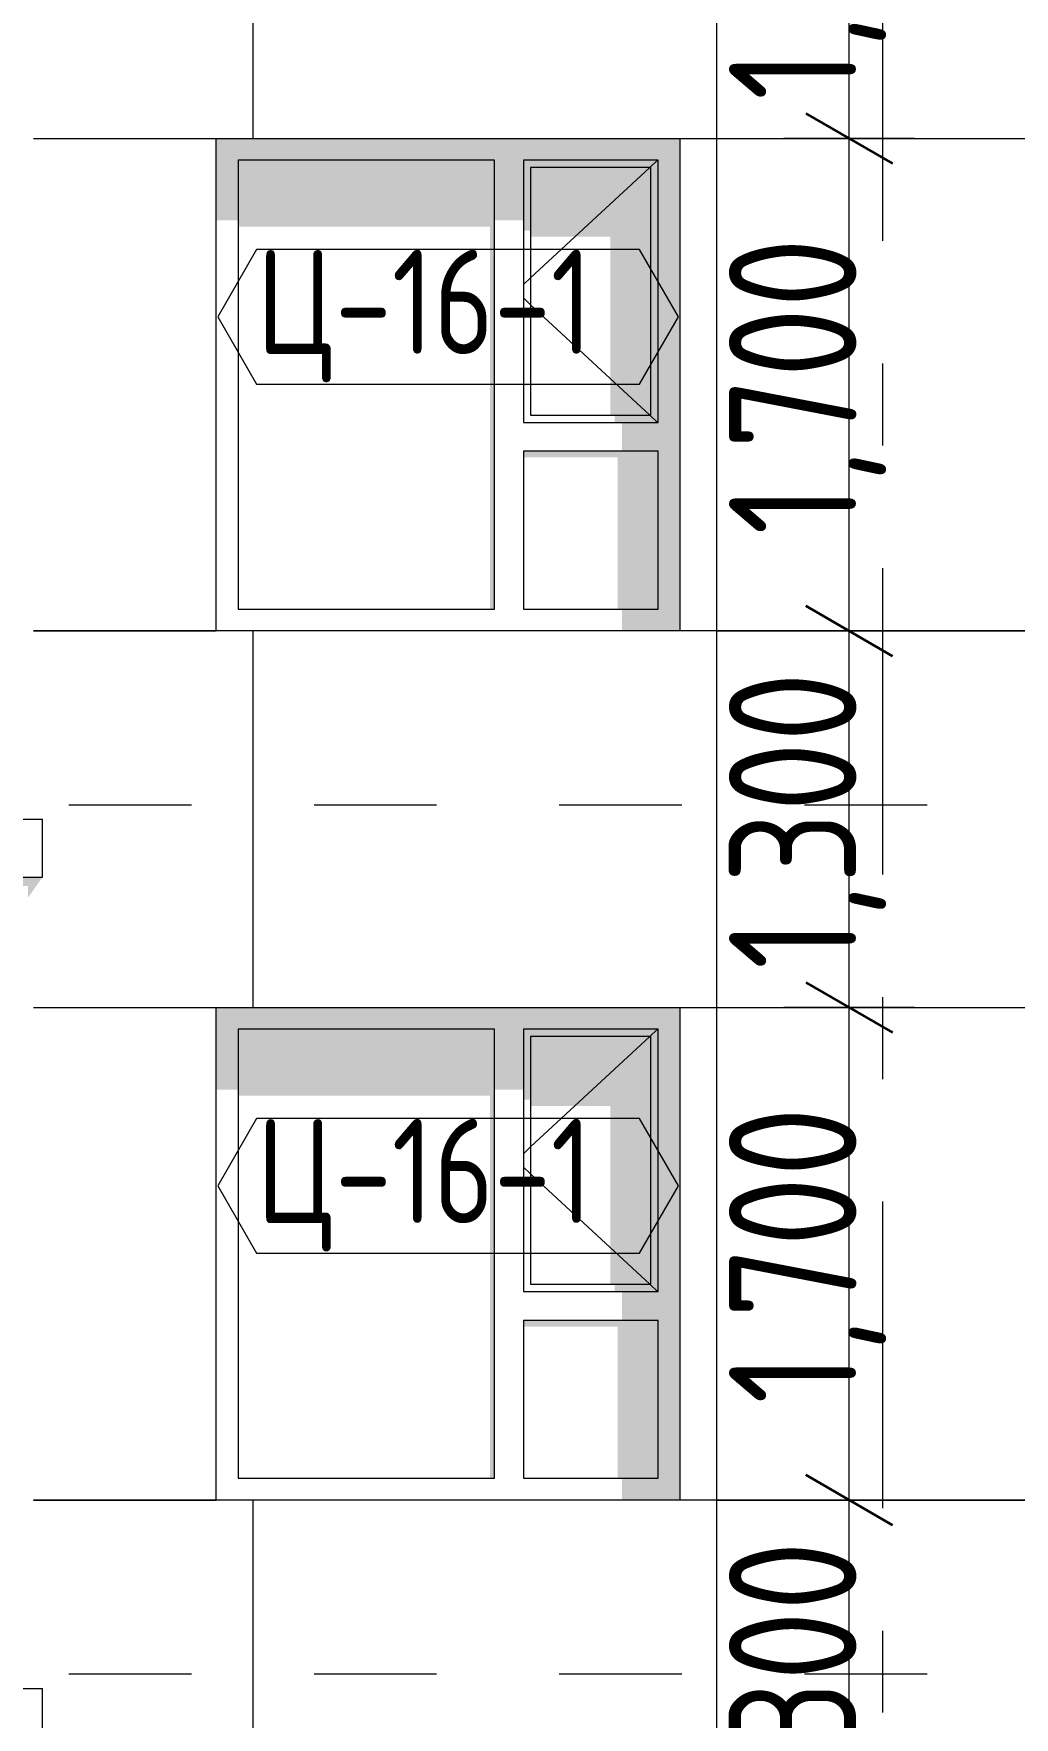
# Model space of a CAD drawing. Header units: millimetres. Extents: x 18162 to 7085488, y 72188 to 247925.
# Drawn here: x 5820578 to 5823964, y 124234 to 130046 of the extents above; entities that cross this region are included whole.
import ezdxf
from ezdxf.enums import TextEntityAlignment as Align

# ---------------------------------------------------------------- set-up
doc = ezdxf.new("R2010")
doc.units = ezdxf.units.MM
doc.header["$MEASUREMENT"] = 0
doc.linetypes.add('Dashed', pattern=[423.333333, 211.666667, -211.666667])
doc.linetypes.add('Double Dashed', pattern=[1093.611073, 529.166651, -211.666656, 141.111112, -211.666656])
for name, color, linetype in [('Archicad Windows', 7, 'Continuous'), ('Structural - Bearing', 7, 'Continuous'), ('Structural - Grid', 7, 'Continuous')]:
    doc.layers.add(name, color=color, linetype=linetype)
doc.styles.add('GENERATED_STYLE_3', font='', dxfattribs={"width": 0.8})
doc.styles.get('GENERATED_STYLE_3').set_extended_font_data('ISOCPEUR MON')
doc.dimstyles.new('GENERATED_STYLE__19', dxfattribs={"dimtxt": 440.00001, "dimasz": 228, "dimexe": 0.18, "dimexo": 31028.935828, "dimgap": 0, "dimtad": 1, "dimdec": 0, "dimzin": 0, "dimdsep": 46, "dimtxsty": 'GENERATED_STYLE_3', "dimblk": 'ARROWHEAD_2', "dimblk1": 'ARROWHEAD_2', "dimblk2": 'ARROWHEAD_2', "dimcen": 0.09, "dimclrd": 13, "dimclre": 13, "dimclrt": 13, "dimadec": 0, "dimazin": 0, "dimtfac": 1, "dimtdec": 4, "dimtmove": 0, "dimatfit": 3, "dimfxl": 1, "dimtolj": 1, "dimtzin": 0, "dimarcsym": 0})
doc.dimstyles.new('GENERATED_STYLE__31', dxfattribs={"dimtxt": 440.00001, "dimasz": 228, "dimexe": 0.18, "dimexo": 1815.703396, "dimgap": 0, "dimtad": 1, "dimdec": 0, "dimzin": 0, "dimdsep": 46, "dimtxsty": 'GENERATED_STYLE_3', "dimblk": 'ARROWHEAD_2', "dimblk1": 'ARROWHEAD_2', "dimblk2": 'ARROWHEAD_2', "dimcen": 0.09, "dimclrd": 13, "dimclre": 13, "dimclrt": 13, "dimadec": 0, "dimazin": 0, "dimtfac": 1, "dimtdec": 4, "dimtmove": 0, "dimatfit": 3, "dimfxl": 1, "dimtolj": 1, "dimtzin": 0, "dimarcsym": 0})

# ---------------------------------------------------------------- blocks, each defined once
blk = doc.blocks.new('*X2308', base_point=(5785635.3, 106384.1))
at = {"layer": 'Structural - Bearing', "color": 8, "linetype": 'Continuous', "lineweight": 13}
for p, q in [((5821335.3, 124284.1), (5821335.3, 123684.1)), ((5822935.3, 124284.1), (5822935.3, 121984.1))]:
    blk.add_line(p, q, dxfattribs=at)
blk = doc.blocks.new('*X2314', base_point=(5785635.3, 106384.1))
at = {"layer": 'Structural - Bearing', "color": 8, "linetype": 'Continuous', "lineweight": 13}
for p, q in [((5821335.3, 127284.1), (5821335.3, 126684.1)), ((5822935.3, 127284.1), (5822935.3, 124984.1)), ((5820578.3, 126684.1), (5820835.3, 126684.1)), ((5820835.3, 126684.1), (5821208.8, 126684.1)), ((5822808.8, 126684.1), (5822935.3, 126684.1)), ((5822935.3, 126684.1), (5824035.3, 126684.1)), ((5820578.3, 124984.1), (5820835.3, 124984.1)), ((5820835.3, 124984.1), (5820578.3, 124984.1)), ((5821208.8, 124984.1), (5820835.3, 124984.1)), ((5820835.3, 124984.1), (5821208.8, 124984.1)), ((5821335.3, 124984.1), (5821335.3, 124384.1)), ((5822935.3, 124984.1), (5822808.8, 124984.1)), ((5822935.3, 124984.1), (5824035.3, 124984.1)), ((5822935.3, 124984.1), (5822935.3, 124384.1)), ((5824035.3, 124984.1), (5822935.3, 124984.1)), ((5821335.3, 124384.1), (5821335.3, 124284.1)), ((5822935.3, 124384.1), (5822935.3, 124284.1))]:
    blk.add_line(p, q, dxfattribs=at)
blk = doc.blocks.new('*X2320', base_point=(5785635.3, 106384.1))
at = {"layer": 'Structural - Bearing', "color": 8, "linetype": 'Continuous', "lineweight": 13}
for p, q in [((5821335.3, 130284.1), (5821335.3, 129684.1)), ((5822935.3, 130284.1), (5822935.3, 127984.1)), ((5820578.3, 129684.1), (5820835.3, 129684.1)), ((5820835.3, 129684.1), (5821208.8, 129684.1)), ((5822808.8, 129684.1), (5822935.3, 129684.1)), ((5822935.3, 129684.1), (5824035.3, 129684.1)), ((5820578.3, 127984.1), (5820835.3, 127984.1)), ((5820835.3, 127984.1), (5820578.3, 127984.1)), ((5821208.8, 127984.1), (5820835.3, 127984.1)), ((5820835.3, 127984.1), (5821208.8, 127984.1)), ((5821335.3, 127984.1), (5821335.3, 127384.1)), ((5822935.3, 127984.1), (5822808.8, 127984.1)), ((5822935.3, 127984.1), (5824035.3, 127984.1)), ((5822935.3, 127984.1), (5822935.3, 127384.1)), ((5824035.3, 127984.1), (5822935.3, 127984.1)), ((5821335.3, 127384.1), (5821335.3, 127284.1)), ((5822935.3, 127384.1), (5822935.3, 127284.1))]:
    blk.add_line(p, q, dxfattribs=at)
blk = doc.blocks.new('*D2604', base_point=(5785635.3, 106384.1))
at = {"color": 12, "linetype": 'Continuous', "lineweight": 35}
for p, q in [((5838328.4, 124420.7), (5838628.4, 124247.5)), ((5838328.4, 124220.7), (5838628.4, 124047.5))]:
    blk.add_line(p, q, dxfattribs=at)
at = {"color": 13, "linetype": 'Continuous', "lineweight": 13}
for p, q in [((5838703.4, 124334.1), (5837187.8, 124334.1)), ((5838478.4, 124134.1), (5838478.4, 124334.1)), ((5838703.4, 124134.1), (5837187.8, 124134.1))]:
    blk.add_line(p, q, dxfattribs=at)
blk = doc.blocks.new('ARROWHEAD_2')
at = {"color": 0, "linetype": 'Continuous', "lineweight": 0}
for p, q in [((-0.378, -0.655), (0.378, 0.655)), ((0, 0), (-1, 0))]:
    blk.add_line(p, q, dxfattribs=at)
blk = doc.blocks.new('*D2605', base_point=(5785635.3, 106384.1))
at = {"color": 12, "linetype": 'Continuous', "lineweight": 35}
for p, q in [((5838328.4, 127220.7), (5838628.4, 127047.5)), ((5838328.4, 124420.7), (5838628.4, 124247.5))]:
    blk.add_line(p, q, dxfattribs=at)
at = {"color": 13, "linetype": 'Continuous', "lineweight": 13}
for p, q in [((5838703.4, 127134.1), (5837187.8, 127134.1)), ((5838478.4, 124334.1), (5838478.4, 127134.1)), ((5838703.4, 124334.1), (5837187.8, 124334.1))]:
    blk.add_line(p, q, dxfattribs=at)
at = {"color": 13, "lineweight": 13, "char_height": 440, "attachment_point": 7, "rotation": 90, "style": 'GENERATED_STYLE_3'}
for s, insert in [('\\A1;{\\pql;\\fISOCPEUR MON|b0|i0|c0|p0;\\W0.800000;2,800}', (5838605.9, 125549.6)), ('\\A1;{\\pql;\\fISOCPEUR MON|b0|i0|c0|p0;\\W0.800000;200}', (5838518.1, 124420.8))]:
    blk.add_mtext(s, dxfattribs=dict(at, insert=insert))
blk = doc.blocks.new('*D2606', base_point=(5785635.3, 106384.1))
at = {"color": 12, "linetype": 'Continuous', "lineweight": 35}
for p, q in [((5838328.4, 127420.7), (5838628.4, 127247.5)), ((5838328.4, 127220.7), (5838628.4, 127047.5))]:
    blk.add_line(p, q, dxfattribs=at)
at = {"color": 13, "linetype": 'Continuous', "lineweight": 13}
for p, q in [((5838703.4, 127334.1), (5837187.8, 127334.1)), ((5838478.4, 127134.1), (5838478.4, 127334.1)), ((5838703.4, 127134.1), (5837187.8, 127134.1))]:
    blk.add_line(p, q, dxfattribs=at)
blk = doc.blocks.new('*D2607', base_point=(5785635.3, 106384.1))
at = {"color": 12, "linetype": 'Continuous', "lineweight": 35}
for p, q in [((5838328.4, 130220.7), (5838628.4, 130047.5)), ((5838328.4, 127420.7), (5838628.4, 127247.5))]:
    blk.add_line(p, q, dxfattribs=at)
at = {"color": 13, "linetype": 'Continuous', "lineweight": 13}
for p, q in [((5838703.4, 130134.1), (5837187.8, 130134.1)), ((5838478.4, 127334.1), (5838478.4, 130134.1)), ((5838703.4, 127334.1), (5837187.8, 127334.1))]:
    blk.add_line(p, q, dxfattribs=at)
at = {"color": 13, "lineweight": 13, "char_height": 440, "attachment_point": 7, "rotation": 90, "style": 'GENERATED_STYLE_3'}
for s, insert in [('\\A1;{\\pql;\\fISOCPEUR MON|b0|i0|c0|p0;\\W0.800000;2,800}', (5838605.9, 128549.6)), ('\\A1;{\\pql;\\fISOCPEUR MON|b0|i0|c0|p0;\\W0.800000;200}', (5838518.1, 127420.8))]:
    blk.add_mtext(s, dxfattribs=dict(at, insert=insert))
blk = doc.blocks.new('*D2660', base_point=(5785635.3, 106384.1))
at = {"color": 12, "linetype": 'Continuous', "lineweight": 35}
for p, q in [((5823243.5, 125070.7), (5823543.5, 124897.5)), ((5823243.5, 123770.7), (5823543.5, 123597.5))]:
    blk.add_line(p, q, dxfattribs=at)
at = {"color": 13, "linetype": 'Continuous', "lineweight": 13}
for p, q in [((5823618.5, 124984.1), (5823168.5, 124984.1)), ((5823393.5, 123684.1), (5823393.5, 124984.1)), ((5823618.5, 123684.1), (5823168.5, 123684.1))]:
    blk.add_line(p, q, dxfattribs=at)
at = {"color": 13, "lineweight": 13, "insert": (5823521.1, 123815.9), "char_height": 440, "attachment_point": 7, "rotation": 90, "style": 'GENERATED_STYLE_3'}
blk.add_mtext('\\A1;{\\pql;\\fISOCPEUR MON|b0|i0|c0|p0;\\W0.800000;1,300}', dxfattribs=at)
blk = doc.blocks.new('*D2661', base_point=(5785635.3, 106384.1))
at = {"color": 12, "linetype": 'Continuous', "lineweight": 35}
for p, q in [((5823243.5, 126770.7), (5823543.5, 126597.5)), ((5823243.5, 125070.7), (5823543.5, 124897.5))]:
    blk.add_line(p, q, dxfattribs=at)
at = {"color": 13, "linetype": 'Continuous', "lineweight": 13}
for p, q in [((5823618.5, 126684.1), (5823168.5, 126684.1)), ((5823393.5, 124984.1), (5823393.5, 126684.1)), ((5823618.5, 124984.1), (5823168.5, 124984.1))]:
    blk.add_line(p, q, dxfattribs=at)
at = {"color": 13, "lineweight": 13, "insert": (5823521.1, 125315.9), "char_height": 440, "attachment_point": 7, "rotation": 90, "style": 'GENERATED_STYLE_3'}
blk.add_mtext('\\A1;{\\pql;\\fISOCPEUR MON|b0|i0|c0|p0;\\W0.800000;1,700}', dxfattribs=at)
blk = doc.blocks.new('*D2662', base_point=(5785635.3, 106384.1))
at = {"color": 12, "linetype": 'Continuous', "lineweight": 35}
for p, q in [((5823243.5, 128070.7), (5823543.5, 127897.5)), ((5823243.5, 126770.7), (5823543.5, 126597.5))]:
    blk.add_line(p, q, dxfattribs=at)
at = {"color": 13, "linetype": 'Continuous', "lineweight": 13}
for p, q in [((5823618.5, 127984.1), (5823168.5, 127984.1)), ((5823393.5, 126684.1), (5823393.5, 127984.1)), ((5823618.5, 126684.1), (5823168.5, 126684.1))]:
    blk.add_line(p, q, dxfattribs=at)
at = {"color": 13, "lineweight": 13, "insert": (5823521.1, 126815.9), "char_height": 440, "attachment_point": 7, "rotation": 90, "style": 'GENERATED_STYLE_3'}
blk.add_mtext('\\A1;{\\pql;\\fISOCPEUR MON|b0|i0|c0|p0;\\W0.800000;1,300}', dxfattribs=at)
blk = doc.blocks.new('*D2663', base_point=(5785635.3, 106384.1))
at = {"color": 12, "linetype": 'Continuous', "lineweight": 35}
for p, q in [((5823243.5, 129770.7), (5823543.5, 129597.5)), ((5823243.5, 128070.7), (5823543.5, 127897.5))]:
    blk.add_line(p, q, dxfattribs=at)
at = {"color": 13, "linetype": 'Continuous', "lineweight": 13}
for p, q in [((5823618.5, 129684.1), (5823168.5, 129684.1)), ((5823393.5, 127984.1), (5823393.5, 129684.1)), ((5823618.5, 127984.1), (5823168.5, 127984.1))]:
    blk.add_line(p, q, dxfattribs=at)
at = {"color": 13, "lineweight": 13, "insert": (5823521.1, 128315.9), "char_height": 440, "attachment_point": 7, "rotation": 90, "style": 'GENERATED_STYLE_3'}
blk.add_mtext('\\A1;{\\pql;\\fISOCPEUR MON|b0|i0|c0|p0;\\W0.800000;1,700}', dxfattribs=at)
blk = doc.blocks.new('*D2664', base_point=(5785635.3, 106384.1))
at = {"color": 12, "linetype": 'Continuous', "lineweight": 35}
for p, q in [((5823243.5, 131070.7), (5823543.5, 130897.5)), ((5823243.5, 129770.7), (5823543.5, 129597.5))]:
    blk.add_line(p, q, dxfattribs=at)
at = {"color": 13, "linetype": 'Continuous', "lineweight": 13}
for p, q in [((5823618.5, 130984.1), (5823168.5, 130984.1)), ((5823393.5, 129684.1), (5823393.5, 130984.1)), ((5823618.5, 129684.1), (5823168.5, 129684.1))]:
    blk.add_line(p, q, dxfattribs=at)
at = {"color": 13, "lineweight": 13, "insert": (5823521.1, 129815.9), "char_height": 440, "attachment_point": 7, "rotation": 90, "style": 'GENERATED_STYLE_3'}
blk.add_mtext('\\A1;{\\pql;\\fISOCPEUR MON|b0|i0|c0|p0;\\W0.800000;1,300}', dxfattribs=at)
blk = doc.blocks.new('Label_141_3', base_point=(5822008.8, 125834.1))
at = {"color": 13, "linetype": 'Continuous', "lineweight": 13, "flags": 128}
blk.add_lwpolyline([(5821213.7, 126068.3), (5821347.8, 125836.1), (5822669.9, 125836.1), (5822804, 126068.3), (5822669.9, 126300.6), (5821347.8, 126300.6)], close=True, dxfattribs=at)
at = {"color": 13, "lineweight": 13, "insert": (5821347.8, 126299.9), "char_height": 360, "attachment_point": 1, "style": 'GENERATED_STYLE_3'}
blk.add_mtext('\\A1;{\\pql;\\pt0,253000;\\fISOCPEUR MON|b0|i0|c0|p0;\\W0.800000;Ц-16-1\\fISOCPEUR MON|b0|i0|c0|p0;\\W0.800000;\\A1{\\H.66x;\\S^  ;}\\fISOCPEUR MON|b0|i0|c0|p0;\\W0.800000;\\fISOCPEUR MON|b0|i0|c0|p0;\\W0.800000;\\A1{\\H.66x;\\S^  ;}\\fISOCPEUR MON|b0|i0|c0|p0;\\W0.800000; \\fISOCPEUR MON|b0|i0|c0|p0;\\W0.800000;\\fISOCPEUR MON|b0|i0|c0|p0;\\W0.800000;\\fISOCPEUR MON|b0|i0|c0|p0;\\W0.800000;\\fISOCPEUR MON|b0|i0|c0|p0;\\W0.800000;\\fISOCPEUR MON|b0|i0|c0|p0;\\W0.800000;\\fISOCPEUR MON|b0|i0|c0|p0;\\W0.800000;\\fISOCPEUR MON|b0|i0|c0|p0;\\W0.800000;\\fISOCPEUR MON|b0|i0|c0|p0;\\W0.800000;\\fISOCPEUR MON|b0|i0|c0|p0;\\W0.800000;\\fISOCPEUR MON|b0|i0|c0|p0;\\W0.800000;\\fISOCPEUR MON|b0|i0|c0|p0;\\W0.800000;\\fISOCPEUR MON|b0|i0|c0|p0;\\W0.800000;\\fISOCPEUR MON|b0|i0|c0|p0;\\W0.800000;\\fISOCPEUR MON|b0|i0|c0|p0;\\W0.800000;\\fISOCPEUR MON|b0|i0|c0|p0;\\W0.800000;\\fISOCPEUR MON|b0|i0|c0|p0;\\W0.800000;\\fISOCPEUR MON|b0|i0|c0|p0;\\W0.800000;\\fISOCPEUR MON|b0|i0|c0|p0;\\W0.800000;\\fISOCPEUR MON|b0|i0|c0|p0;\\W0.800000;\\fISOCPEUR MON|b0|i0|c0|p0;\\W0.800000;\\fISOCPEUR MON|b0|i0|c0|p0;\\W0.800000;\\fISOCPEUR MON|b0|i0|c0|p0;\\W0.800000;\\fISOCPEUR MON|b0|i0|c0|p0;\\W0.800000;\\fISOCPEUR MON|b0|i0|c0|p0;\\W0.800000;\\fISOCPEUR MON|b0|i0|c0|p0;\\W0.800000;\\fISOCPEUR MON|b0|i0|c0|p0;\\W0.800000;\\fISOCPEUR MON|b0|i0|c0|p0;\\W0.800000;\\fISOCPEUR MON|b0|i0|c0|p0;\\W0.800000;\\fISOCPEUR MON|b0|i0|c0|p0;\\W0.800000;\\fISOCPEUR MON|b0|i0|c0|p0;\\W0.800000;\\fISOCPEUR MON|b0|i0|c0|p0;\\W0.800000;\\fISOCPEUR MON|b0|i0|c0|p0;\\W0.800000;\\fISOCPEUR MON|b0|i0|c0|p0;\\W0.800000;\\fISOCPEUR MON|b0|i0|c0|p0;\\W0.800000;\\fISOCPEUR MON|b0|i0|c0|p0;\\W0.800000;\\fISOCPEUR MON|b0|i0|c0|p0;\\W0.800000;\\fISOCPEUR MON|b0|i0|c0|p0;\\W0.800000;\\fISOCPEUR MON|b0|i0|c0|p0;\\W0.800000;\\fISOCPEUR MON|b0|i0|c0|p0;\\W0.800000;\\fISOCPEUR MON|b0|i0|c0|p0;\\W0.800000;\\fISOCPEUR MON|b0|i0|c0|p0;\\W0.800000;\\fISOCPEUR MON|b0|i0|c0|p0;\\W0.800000;\\fISOCPEUR MON|b0|i0|c0|p0;\\W0.800000;}', dxfattribs=at)
blk = doc.blocks.new('Label_146_3', base_point=(5822008.8, 128834.1))
at = {"color": 13, "linetype": 'Continuous', "lineweight": 13, "flags": 128}
blk.add_lwpolyline([(5821213.7, 129068.3), (5821347.8, 128836.1), (5822669.9, 128836.1), (5822804, 129068.3), (5822669.9, 129300.6), (5821347.8, 129300.6)], close=True, dxfattribs=at)
at = {"color": 13, "lineweight": 13, "insert": (5821347.8, 129299.9), "char_height": 360, "attachment_point": 1, "style": 'GENERATED_STYLE_3'}
blk.add_mtext('\\A1;{\\pql;\\pt0,253000;\\fISOCPEUR MON|b0|i0|c0|p0;\\W0.800000;Ц-16-1\\fISOCPEUR MON|b0|i0|c0|p0;\\W0.800000;\\A1{\\H.66x;\\S^  ;}\\fISOCPEUR MON|b0|i0|c0|p0;\\W0.800000;\\fISOCPEUR MON|b0|i0|c0|p0;\\W0.800000;\\A1{\\H.66x;\\S^  ;}\\fISOCPEUR MON|b0|i0|c0|p0;\\W0.800000; \\fISOCPEUR MON|b0|i0|c0|p0;\\W0.800000;\\fISOCPEUR MON|b0|i0|c0|p0;\\W0.800000;\\fISOCPEUR MON|b0|i0|c0|p0;\\W0.800000;\\fISOCPEUR MON|b0|i0|c0|p0;\\W0.800000;\\fISOCPEUR MON|b0|i0|c0|p0;\\W0.800000;\\fISOCPEUR MON|b0|i0|c0|p0;\\W0.800000;\\fISOCPEUR MON|b0|i0|c0|p0;\\W0.800000;\\fISOCPEUR MON|b0|i0|c0|p0;\\W0.800000;\\fISOCPEUR MON|b0|i0|c0|p0;\\W0.800000;\\fISOCPEUR MON|b0|i0|c0|p0;\\W0.800000;\\fISOCPEUR MON|b0|i0|c0|p0;\\W0.800000;\\fISOCPEUR MON|b0|i0|c0|p0;\\W0.800000;\\fISOCPEUR MON|b0|i0|c0|p0;\\W0.800000;\\fISOCPEUR MON|b0|i0|c0|p0;\\W0.800000;\\fISOCPEUR MON|b0|i0|c0|p0;\\W0.800000;\\fISOCPEUR MON|b0|i0|c0|p0;\\W0.800000;\\fISOCPEUR MON|b0|i0|c0|p0;\\W0.800000;\\fISOCPEUR MON|b0|i0|c0|p0;\\W0.800000;\\fISOCPEUR MON|b0|i0|c0|p0;\\W0.800000;\\fISOCPEUR MON|b0|i0|c0|p0;\\W0.800000;\\fISOCPEUR MON|b0|i0|c0|p0;\\W0.800000;\\fISOCPEUR MON|b0|i0|c0|p0;\\W0.800000;\\fISOCPEUR MON|b0|i0|c0|p0;\\W0.800000;\\fISOCPEUR MON|b0|i0|c0|p0;\\W0.800000;\\fISOCPEUR MON|b0|i0|c0|p0;\\W0.800000;\\fISOCPEUR MON|b0|i0|c0|p0;\\W0.800000;\\fISOCPEUR MON|b0|i0|c0|p0;\\W0.800000;\\fISOCPEUR MON|b0|i0|c0|p0;\\W0.800000;\\fISOCPEUR MON|b0|i0|c0|p0;\\W0.800000;\\fISOCPEUR MON|b0|i0|c0|p0;\\W0.800000;\\fISOCPEUR MON|b0|i0|c0|p0;\\W0.800000;\\fISOCPEUR MON|b0|i0|c0|p0;\\W0.800000;\\fISOCPEUR MON|b0|i0|c0|p0;\\W0.800000;\\fISOCPEUR MON|b0|i0|c0|p0;\\W0.800000;\\fISOCPEUR MON|b0|i0|c0|p0;\\W0.800000;\\fISOCPEUR MON|b0|i0|c0|p0;\\W0.800000;\\fISOCPEUR MON|b0|i0|c0|p0;\\W0.800000;\\fISOCPEUR MON|b0|i0|c0|p0;\\W0.800000;\\fISOCPEUR MON|b0|i0|c0|p0;\\W0.800000;\\fISOCPEUR MON|b0|i0|c0|p0;\\W0.800000;\\fISOCPEUR MON|b0|i0|c0|p0;\\W0.800000;\\fISOCPEUR MON|b0|i0|c0|p0;\\W0.800000;\\fISOCPEUR MON|b0|i0|c0|p0;\\W0.800000;}', dxfattribs=at)
blk = doc.blocks.new('Standard grid marker[377]_3', base_point=(5823508.8, 166384.1))
at = {"layer": 'Structural - Grid', "color": 13, "linetype": 'Double Dashed', "lineweight": 13, "ltscale": 2}
blk.add_line((5823508.8, 165384.1), (5823508.8, 100884.1), dxfattribs=at)
at = {"layer": 'Structural - Grid', "color": 13, "lineweight": 13, "style": 'GENERATED_STYLE_3'}
blk.add_attdef('AC_MarkerText_1', text='', height=500, rotation=360, dxfattribs=at).set_placement((5823508.8, 99534.1), align=Align.TOP_CENTER)

msp = doc.modelspace()

# ---------------------------------------------------------------- hatches: boundary and pattern name
at = {"layer": 'Archicad Windows', "linetype": 'Continuous', "lineweight": 0}
for points in [[(5822808.8, 129684.1), (5821208.8, 129684.1), (5821208.8, 129609.1), (5821283.8, 129609.1), (5822168.8, 129609.1), (5822268.8, 129609.1), (5822733.8, 129609.1), (5822808.8, 129609.1)], [(5821283.8, 129609.1), (5821208.8, 129609.1), (5821208.8, 129401.2), (5821283.8, 129401.2)], [(5822168.8, 129609.1), (5821283.8, 129609.1), (5821283.8, 129380), (5822153.8, 129380), (5822153.8, 128059.1), (5822168.8, 128059.1)], [(5822168.8, 129609.1), (5822168.8, 129401.2), (5822268.8, 129401.2), (5822268.8, 129609.1)], [(5822268.8, 129609.1), (5822268.8, 129584.1), (5822293.8, 129584.1), (5822708.8, 129584.1), (5822733.8, 129584.1), (5822733.8, 129609.1)], [(5822733.8, 128704.1), (5822733.8, 128604.1), (5822733.8, 128059.1), (5822808.8, 128059.1), (5822808.8, 129609.1), (5822733.8, 129609.1)], [(5822268.8, 129584.1), (5822268.8, 129365.9), (5822293.8, 129365.9), (5822293.8, 129584.1)], [(5822708.8, 129584.1), (5822293.8, 129584.1), (5822293.8, 129344.7), (5822568.8, 129344.7), (5822568.8, 128729.1), (5822708.8, 128729.1)], [(5822708.8, 128729.1), (5822733.8, 128729.1), (5822733.8, 129584.1), (5822708.8, 129584.1)], [(5822583.8, 128729.1), (5822583.8, 128704.1), (5822733.8, 128704.1), (5822733.8, 128729.1)], [(5822608.8, 128704.1), (5822608.8, 128604.1), (5822733.8, 128604.1), (5822733.8, 128704.1)], [(5822733.8, 128604.1), (5822268.8, 128604.1), (5822268.8, 128582.9), (5822593.8, 128582.9), (5822593.8, 128059.1), (5822733.8, 128059.1)], [(5822608.8, 128059.1), (5822608.8, 127984.1), (5822808.8, 127984.1), (5822808.8, 128059.1)], [(5822808.8, 126684.1), (5821208.8, 126684.1), (5821208.8, 126609.1), (5821283.8, 126609.1), (5822168.8, 126609.1), (5822268.8, 126609.1), (5822733.8, 126609.1), (5822808.8, 126609.1)], [(5821283.8, 126609.1), (5821208.8, 126609.1), (5821208.8, 126401.2), (5821283.8, 126401.2)], [(5821283.8, 126380), (5822153.8, 126380), (5822153.8, 125059.1), (5822168.8, 125059.1), (5822168.8, 126609.1), (5821283.8, 126609.1)], [(5822168.8, 126609.1), (5822168.8, 126401.2), (5822268.8, 126401.2), (5822268.8, 126609.1)], [(5822268.8, 126609.1), (5822268.8, 126584.1), (5822293.8, 126584.1), (5822708.8, 126584.1), (5822733.8, 126584.1), (5822733.8, 126609.1)], [(5822293.8, 126584.1), (5822268.8, 126584.1), (5822268.8, 126365.9), (5822293.8, 126365.9)], [(5822708.8, 126584.1), (5822293.8, 126584.1), (5822293.8, 126344.7), (5822568.8, 126344.7), (5822568.8, 125729.1), (5822708.8, 125729.1)], [(5822708.8, 125729.1), (5822733.8, 125729.1), (5822733.8, 126584.1), (5822708.8, 126584.1)], [(5822733.8, 125704.1), (5822733.8, 125604.1), (5822733.8, 125059.1), (5822808.8, 125059.1), (5822808.8, 126609.1), (5822733.8, 126609.1)], [(5822733.8, 125729.1), (5822583.8, 125729.1), (5822583.8, 125704.1), (5822733.8, 125704.1)], [(5822608.8, 125704.1), (5822608.8, 125604.1), (5822733.8, 125604.1), (5822733.8, 125704.1)], [(5822268.8, 125604.1), (5822268.8, 125582.8), (5822593.8, 125582.8), (5822593.8, 125059.1), (5822733.8, 125059.1), (5822733.8, 125604.1)], [(5822608.8, 125059.1), (5822608.8, 124984.1), (5822808.8, 124984.1), (5822808.8, 125059.1)]]:
    msp.add_hatch(color=49, dxfattribs=at).paths.add_polyline_path(points)
at = {"layer": 'Structural - Bearing', "linetype": 'Continuous', "lineweight": 0}
msp.add_hatch(color=49, dxfattribs=at).paths.add_polyline_path([(5817058.8, 127134.1), (5817058.8, 127104.1), (5820558.8, 127104.1), (5820558.8, 127063.4), (5820608.8, 127134.1)])

# ---------------------------------------------------------------- linework, layer by layer
at = {"color": 8, "linetype": 'Dashed', "lineweight": 13, "ltscale": 2}
for p, q in [((5800379.4, 127384.1), (5841359.8, 127384.1)), ((5800379.4, 124384.1), (5841359.8, 124384.1))]:
    msp.add_line(p, q, dxfattribs=at)
at = {"layer": 'Archicad Windows', "color": 7, "linetype": 'Continuous', "lineweight": 13}
for p, q in [((5821208.8, 127984.1), (5821208.8, 129684.1)), ((5821208.8, 129684.1), (5822808.8, 129684.1)), ((5822808.8, 129684.1), (5822808.8, 127984.1)), ((5822808.8, 127984.1), (5821208.8, 127984.1)), ((5821208.8, 124984.1), (5821208.8, 126684.1)), ((5821208.8, 126684.1), (5822808.8, 126684.1)), ((5822808.8, 126684.1), (5822808.8, 124984.1)), ((5822808.8, 124984.1), (5821208.8, 124984.1))]:
    msp.add_line(p, q, dxfattribs=at)
at = {"layer": 'Archicad Windows', "color": 7, "linetype": 'Continuous', "lineweight": 9}
for p, q in [((5821283.8, 129609.1), (5821283.8, 128059.1)), ((5822168.8, 129609.1), (5821283.8, 129609.1)), ((5822168.8, 128059.1), (5822168.8, 129609.1)), ((5822268.8, 129609.1), (5822268.8, 128704.1)), ((5822733.8, 129609.1), (5822268.8, 129609.1)), ((5822731.9, 129609.1), (5822704.9, 129584.1)), ((5822733.8, 128704.1), (5822733.8, 129609.1)), ((5822293.8, 129584.1), (5822293.8, 128729.1)), ((5822708.8, 129584.1), (5822293.8, 129584.1)), ((5822704.9, 129584.1), (5822293.8, 129202.9)), ((5822708.8, 128729.1), (5822708.8, 129584.1)), ((5822293.8, 129202.9), (5822268.8, 129179.7)), ((5822293.8, 129110.2), (5822268.8, 129133.4)), ((5822704.9, 128729.1), (5822293.8, 129110.2)), ((5822268.8, 128704.1), (5822733.8, 128704.1)), ((5822293.8, 128729.1), (5822708.8, 128729.1)), ((5822731.9, 128704.1), (5822704.9, 128729.1)), ((5822268.8, 128604.1), (5822268.8, 128059.1)), ((5822733.8, 128604.1), (5822268.8, 128604.1)), ((5822733.8, 128059.1), (5822733.8, 128604.1)), ((5821283.8, 128059.1), (5822168.8, 128059.1)), ((5822268.8, 128059.1), (5822733.8, 128059.1)), ((5821283.8, 126609.1), (5821283.8, 125059.1)), ((5822168.8, 126609.1), (5821283.8, 126609.1)), ((5822168.8, 125059.1), (5822168.8, 126609.1)), ((5822268.8, 126609.1), (5822268.8, 125704.1)), ((5822733.8, 126609.1), (5822268.8, 126609.1)), ((5822293.8, 126584.1), (5822293.8, 125729.1)), ((5822708.8, 126584.1), (5822293.8, 126584.1)), ((5822704.9, 126584.1), (5822293.8, 126202.9)), ((5822731.9, 126609.1), (5822704.9, 126584.1)), ((5822708.8, 125729.1), (5822708.8, 126584.1)), ((5822733.8, 125704.1), (5822733.8, 126609.1)), ((5822293.8, 126202.9), (5822268.8, 126179.7)), ((5822293.8, 126110.2), (5822268.8, 126133.4)), ((5822704.9, 125729.1), (5822293.8, 126110.2)), ((5822293.8, 125729.1), (5822708.8, 125729.1)), ((5822731.9, 125704.1), (5822704.9, 125729.1)), ((5822268.8, 125704.1), (5822733.8, 125704.1)), ((5822268.8, 125604.1), (5822268.8, 125059.1)), ((5822733.8, 125604.1), (5822268.8, 125604.1)), ((5822733.8, 125059.1), (5822733.8, 125604.1)), ((5821283.8, 125059.1), (5822168.8, 125059.1)), ((5822268.8, 125059.1), (5822733.8, 125059.1))]:
    msp.add_line(p, q, dxfattribs=at)
at = {"layer": 'Structural - Bearing', "color": 7, "linetype": 'Continuous', "lineweight": 13}
for p, q in [((5813408.8, 127334.1), (5820608.8, 127334.1)), ((5820608.8, 127134.1), (5820608.8, 127334.1)), ((5813408.8, 127134.1), (5820608.8, 127134.1)), ((5813408.8, 124334.1), (5820608.8, 124334.1)), ((5820608.8, 124134.1), (5820608.8, 124334.1))]:
    msp.add_line(p, q, dxfattribs=at)

# ---------------------------------------------------------------- block references
at = {"color": 12, "linetype": 'Continuous', "lineweight": 13}
for name, p in [('Label_146_3', (5822008.8, 128834.1)), ('Label_141_3', (5822008.8, 125834.1))]:
    msp.add_blockref(name, p, dxfattribs=at)
at = {"layer": 'Structural - Bearing', "lineweight": 0}
for name in ['*X2320', '*X2314', '*X2308']:
    msp.add_blockref(name, (5785635.3, 106384.1), dxfattribs=at)
at = {"layer": 'Structural - Grid', "color": 13, "linetype": 'Continuous', "lineweight": 13}
msp.add_blockref('Standard grid marker[377]_3', (5823508.8, 166384.1), dxfattribs=at)

# ---------------------------------------------------------------- dimensions: what is measured, and where the dimension line sits
at = {"color": 13, "linetype": 'Continuous', "lineweight": 13}
for base, p1, p2, dimstyle, picture, middle in [((5823393.5, 130984.1), (5822808.8, 129684.1), (5822808.8, 130984.1), 'GENERATED_STYLE__31', '*D2664', (5823085.5, 130553)), ((5838478.4, 130134.1), (5805483.8, 127334.1), (5805483.8, 130134.1), 'GENERATED_STYLE__19', '*D2607', (5838170.4, 129286.7)), ((5823393.5, 129684.1), (5822808.8, 127984.1), (5822808.8, 129684.1), 'GENERATED_STYLE__31', '*D2663', (5823085.5, 129053)), ((5823393.5, 127984.1), (5822808.8, 126684.1), (5822808.8, 127984.1), 'GENERATED_STYLE__31', '*D2662', (5823085.5, 127553)), ((5838478.4, 127334.1), (5805483.8, 127134.1), (5805483.8, 127334.1), 'GENERATED_STYLE__19', '*D2606', (5838170.4, 127923)), ((5838478.4, 127134.1), (5805483.8, 124334.1), (5805483.8, 127134.1), 'GENERATED_STYLE__19', '*D2605', (5838170.4, 126286.7)), ((5823393.5, 126684.1), (5822808.8, 124984.1), (5822808.8, 126684.1), 'GENERATED_STYLE__31', '*D2661', (5823085.5, 126053)), ((5823393.5, 124984.1), (5822808.8, 123684.1), (5822808.8, 124984.1), 'GENERATED_STYLE__31', '*D2660', (5823085.5, 124553)), ((5838478.4, 124334.1), (5805483.8, 124134.1), (5805483.8, 124334.1), 'GENERATED_STYLE__19', '*D2604', (5838170.4, 124923))]:
    dim = msp.add_linear_dim(base=base, p1=p1, p2=p2, angle=90, dimstyle=dimstyle, dxfattribs=at)
    dim.commit()
    dim.dimension.update_dxf_attribs({"geometry": picture, "text_midpoint": middle, "dimtype": 160, "text_rotation": 90})

doc.saveas('drawing.dxf')
